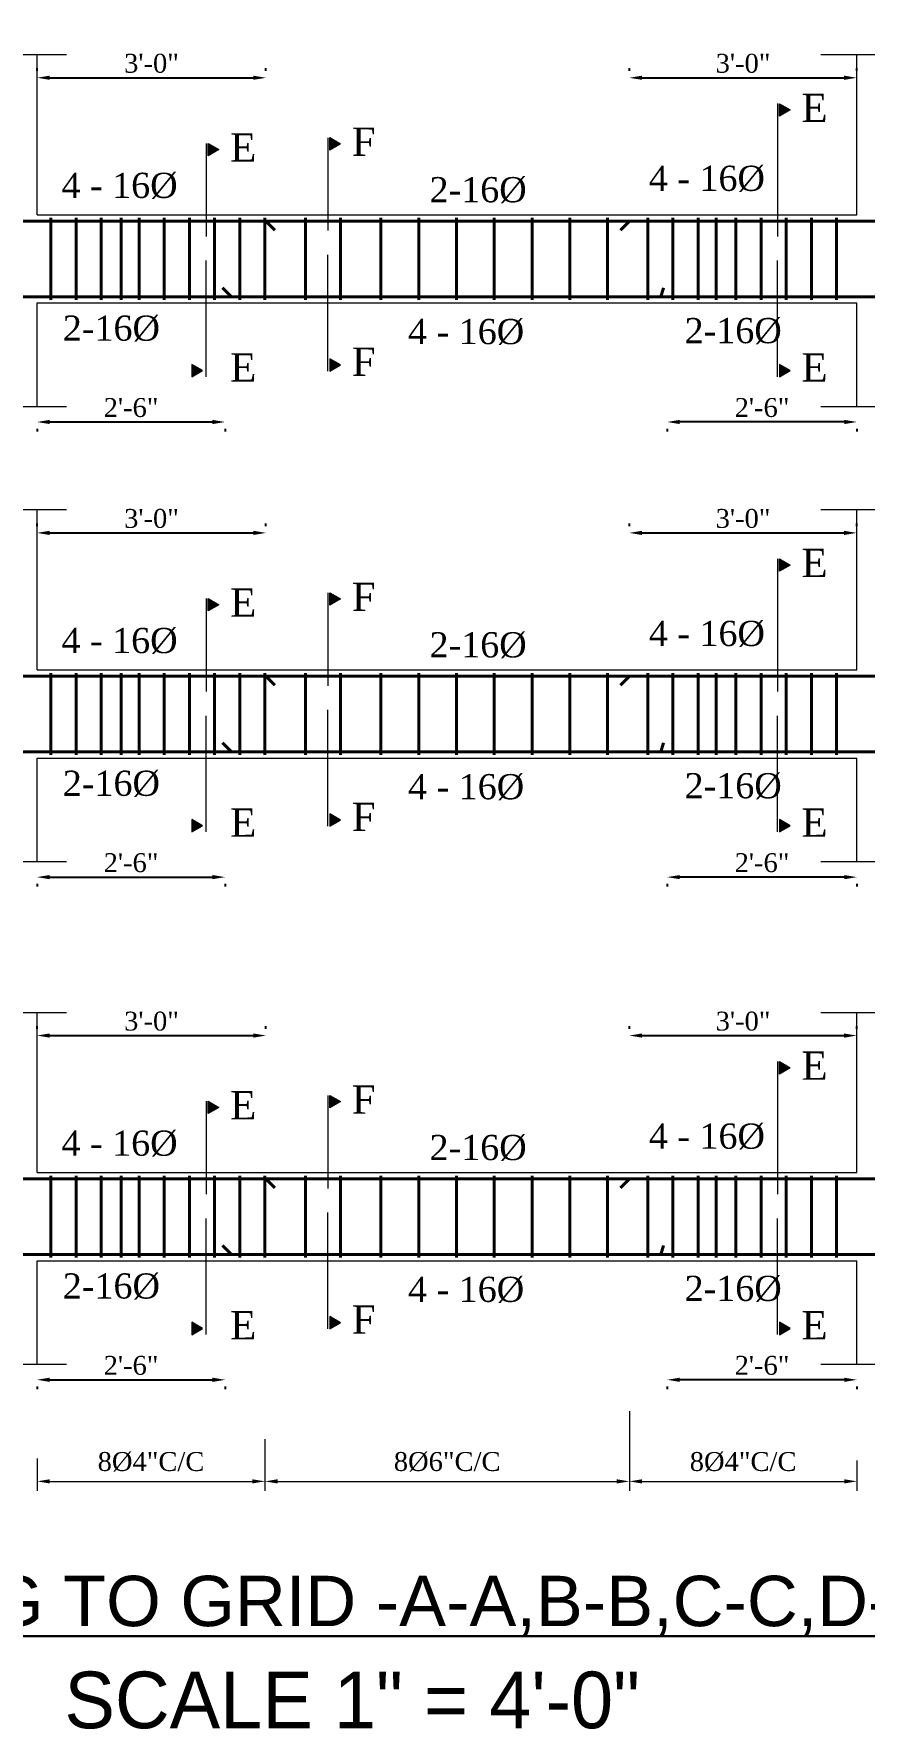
# Model space of a CAD drawing. Extents: x -2338379 to 930990, y -818978 to 106940.
# Drawn here: x 386395 to 386658, y -207645 to -207106 of the extents above; entities that cross this region are included whole.
import ezdxf

# ---------------------------------------------------------------- set-up
doc = ezdxf.new("R2010")
doc.units = 0
doc.header["$MEASUREMENT"] = 0
doc.header["$PDMODE"] = 34
doc.layers.get('0').update_dxf_attribs({"linetype": 'CONTINUOUS', "lineweight": 30})
doc.layers.get('DEFPOINTS').update_dxf_attribs({"linetype": 'CONTINUOUS'})
for name, color, linetype, lineweight in [('Dimension', 35, 'CONTINUOUS', 9), ('HATCH', 3, 'CONTINUOUS', 15), ('rcc elevation', 253, 'CONTINUOUS', 18), ('rebar', 3, 'CONTINUOUS', 40), ('TEXT', 7, 'CONTINUOUS', 30), ('WALL', 1, 'CONTINUOUS', 40)]:
    doc.layers.add(name, color=color, linetype=linetype, lineweight=lineweight)
doc.styles.add('AERIAL', font='arial.ttf', dxfattribs={"height": 10})
doc.styles.get("Standard").update_dxf_attribs({"font": 'times.ttf', "height": 6})
doc.styles.add('STYLUSBT', font='stylu.ttf', dxfattribs={"height": 9})
doc.dimstyles.new('Standard$0', dxfattribs={"dimtxt": 6, "dimasz": 4, "dimexe": 3, "dimexo": 6, "dimgap": 3, "dimtad": 1, "dimdec": 1, "dimzin": 0, "dimdsep": 46, "dimlunit": 4, "dimtxsty": 'Standard', "dimcen": 0.09, "dimclrd": 6, "dimclre": 6, "dimclrt": 7, "dimadec": 0, "dimazin": 0, "dimtfac": 1, "dimtdec": 1, "dimtix": 1, "dimtofl": 0, "dimtmove": 1, "dimatfit": 3, "dimfxl": 1, "dimtolj": 1, "dimtzin": 0, "dimlwd": 18, "dimlwe": 18, "dimarcsym": 0})

# ---------------------------------------------------------------- blocks, each defined once
blk = doc.blocks.new('*D332')
at = {"color": 6, "lineweight": 18, "transparency": 16777216}
for p, q in [((386467.98, -207552.68), (386467.98, -207569.11)), ((386395.58, -207558.84), (386395.58, -207569.11)), ((386399.58, -207566.11), (386463.98, -207566.11))]:
    blk.add_line(p, q, dxfattribs=at)
at = {"color": 6, "lineweight": 30, "transparency": 16777216}
for points in [[(386399.58, -207565.44), (386399.58, -207566.77), (386395.58, -207566.11)], [(386463.98, -207565.44), (386463.98, -207566.77), (386467.98, -207566.11)]]:
    blk.add_solid(points, dxfattribs=at)
at = {"layer": 'DEFPOINTS', "color": 0, "lineweight": 30, "transparency": 16777216}
for p in [(386467.98, -207546.68), (386395.58, -207552.84), (386467.98, -207566.11)]:
    blk.add_point(p, dxfattribs=at)
at = {"color": 7, "transparency": 16777216, "insert": (386431.78, -207559.93), "char_height": 6, "attachment_point": 5}
blk.add_mtext('\\A1;8%%c4"C/C', dxfattribs=at)
blk = doc.blocks.new('*D333')
at = {"color": 6, "lineweight": 18, "transparency": 16777216}
for p, q in [((386583.79, -207543.84), (386583.79, -207569.11)), ((386467.98, -207552.68), (386467.98, -207569.11)), ((386471.98, -207566.11), (386579.79, -207566.11))]:
    blk.add_line(p, q, dxfattribs=at)
at = {"color": 6, "lineweight": 30, "transparency": 16777216}
for points in [[(386471.98, -207565.44), (386471.98, -207566.77), (386467.98, -207566.11)], [(386579.79, -207565.44), (386579.79, -207566.77), (386583.79, -207566.11)]]:
    blk.add_solid(points, dxfattribs=at)
at = {"layer": 'DEFPOINTS', "color": 0, "lineweight": 30, "transparency": 16777216}
for p in [(386583.79, -207537.84), (386467.98, -207546.68), (386583.79, -207566.11)]:
    blk.add_point(p, dxfattribs=at)
at = {"color": 7, "transparency": 16777216, "insert": (386525.89, -207559.93), "char_height": 6, "attachment_point": 5}
blk.add_mtext('\\A1;8%%C6"C/C', dxfattribs=at)
blk = doc.blocks.new('*D334')
at = {"color": 6, "lineweight": 18, "transparency": 16777216}
for p, q in [((386583.79, -207543.84), (386583.79, -207569.11)), ((386656.08, -207559.5), (386656.08, -207569.11)), ((386587.79, -207566.11), (386652.08, -207566.11))]:
    blk.add_line(p, q, dxfattribs=at)
at = {"color": 6, "lineweight": 30, "transparency": 16777216}
for points in [[(386587.79, -207565.44), (386587.79, -207566.77), (386583.79, -207566.11)], [(386652.08, -207565.44), (386652.08, -207566.77), (386656.08, -207566.11)]]:
    blk.add_solid(points, dxfattribs=at)
at = {"layer": 'DEFPOINTS', "color": 0, "lineweight": 30, "transparency": 16777216}
for p in [(386583.79, -207537.84), (386656.08, -207553.5), (386656.08, -207566.11)]:
    blk.add_point(p, dxfattribs=at)
at = {"color": 7, "transparency": 16777216, "insert": (386619.94, -207559.93), "char_height": 6, "attachment_point": 5}
blk.add_mtext('\\A1;8%%C4"C/C', dxfattribs=at)
blk = doc.blocks.new('*D335')
at = {"layer": 'DEFPOINTS', "color": 0, "lineweight": 30, "transparency": 16777216}
for p in [(386468.32, -207424.49), (386395.57, -207431.33), (386468.32, -207431.33)]:
    blk.add_point(p, dxfattribs=at)
at = {"layer": 'TEXT', "color": 6, "lineweight": -2, "transparency": 16777216}
for p, q in [((386395.57, -207422.33), (386395.57, -207421.49)), ((386399.57, -207424.49), (386464.32, -207424.49)), ((386468.32, -207422.33), (386468.32, -207421.49))]:
    blk.add_line(p, q, dxfattribs=at)
at = {"layer": 'TEXT', "color": 6, "lineweight": 30, "transparency": 16777216}
for points in [[(386399.57, -207423.82), (386399.57, -207425.16), (386395.57, -207424.49)], [(386464.32, -207423.82), (386464.32, -207425.16), (386468.32, -207424.49)]]:
    blk.add_solid(points, dxfattribs=at)
at = {"layer": 'TEXT', "color": 7, "transparency": 16777216, "insert": (386431.94, -207419.94), "char_height": 6, "attachment_point": 5}
blk.add_mtext('\\A1;3\'-0"', dxfattribs=at)
blk = doc.blocks.new('*D336')
at = {"layer": 'DEFPOINTS', "color": 0, "lineweight": 30, "transparency": 16777216}
for p in [(386395.57, -207527), (386455.32, -207527), (386455.32, -207533.84)]:
    blk.add_point(p, dxfattribs=at)
at = {"layer": 'TEXT', "color": 6, "lineweight": -2, "transparency": 16777216}
for p, q in [((386395.57, -207536), (386395.57, -207536.84)), ((386399.57, -207533.84), (386451.32, -207533.84)), ((386455.32, -207536), (386455.32, -207536.84))]:
    blk.add_line(p, q, dxfattribs=at)
at = {"layer": 'TEXT', "color": 6, "lineweight": 30, "transparency": 16777216}
for points in [[(386399.57, -207533.17), (386399.57, -207534.51), (386395.57, -207533.84)], [(386451.32, -207533.17), (386451.32, -207534.51), (386455.32, -207533.84)]]:
    blk.add_solid(points, dxfattribs=at)
at = {"layer": 'TEXT', "color": 7, "transparency": 16777216, "insert": (386425.44, -207529.29), "char_height": 6, "attachment_point": 5}
blk.add_mtext('\\A1;2\'-6"', dxfattribs=at)
blk = doc.blocks.new('*D337')
at = {"layer": 'DEFPOINTS', "color": 0, "lineweight": 30, "transparency": 16777216}
for p in [(386656.05, -207424.49), (386583.79, -207431.33), (386656.05, -207431.33)]:
    blk.add_point(p, dxfattribs=at)
at = {"layer": 'TEXT', "color": 6, "lineweight": -2, "transparency": 16777216}
for p, q in [((386583.79, -207422.33), (386583.79, -207421.49)), ((386587.79, -207424.49), (386652.05, -207424.49)), ((386656.05, -207422.33), (386656.05, -207421.49))]:
    blk.add_line(p, q, dxfattribs=at)
at = {"layer": 'TEXT', "color": 6, "lineweight": 30, "transparency": 16777216}
for points in [[(386587.79, -207423.82), (386587.79, -207425.16), (386583.79, -207424.49)], [(386652.05, -207423.82), (386652.05, -207425.16), (386656.05, -207424.49)]]:
    blk.add_solid(points, dxfattribs=at)
at = {"layer": 'TEXT', "color": 7, "transparency": 16777216, "insert": (386619.92, -207419.94), "char_height": 6, "attachment_point": 5}
blk.add_mtext('\\A1;3\'-0"', dxfattribs=at)
blk = doc.blocks.new('*D338')
at = {"layer": 'DEFPOINTS', "color": 0, "lineweight": 30, "transparency": 16777216}
for p in [(386595.82, -207527), (386656.08, -207527), (386595.82, -207533.84)]:
    blk.add_point(p, dxfattribs=at)
at = {"layer": 'TEXT', "color": 6, "lineweight": -2, "transparency": 16777216}
for p, q in [((386595.82, -207536), (386595.82, -207536.84)), ((386652.08, -207533.84), (386599.82, -207533.84)), ((386656.08, -207536), (386656.08, -207536.84))]:
    blk.add_line(p, q, dxfattribs=at)
at = {"layer": 'TEXT', "color": 6, "lineweight": 30, "transparency": 16777216}
for points in [[(386599.82, -207533.17), (386599.82, -207534.51), (386595.82, -207533.84)], [(386652.08, -207533.17), (386652.08, -207534.51), (386656.08, -207533.84)]]:
    blk.add_solid(points, dxfattribs=at)
at = {"layer": 'TEXT', "color": 7, "transparency": 16777216, "insert": (386625.95, -207529.29), "char_height": 6, "attachment_point": 5}
blk.add_mtext('\\A1;2\'-6"', dxfattribs=at)
blk = doc.blocks.new('*D686')
at = {"layer": 'DEFPOINTS', "color": 0, "lineweight": 30, "transparency": 16777216}
for p in [(386468.32, -207264.81), (386395.57, -207271.64), (386468.32, -207271.64)]:
    blk.add_point(p, dxfattribs=at)
at = {"layer": 'TEXT', "color": 6, "lineweight": -2, "transparency": 16777216}
for p, q in [((386395.57, -207262.64), (386395.57, -207261.81)), ((386468.32, -207262.64), (386468.32, -207261.81)), ((386399.57, -207264.81), (386464.32, -207264.81))]:
    blk.add_line(p, q, dxfattribs=at)
at = {"layer": 'TEXT', "color": 6, "lineweight": 30, "transparency": 16777216}
for points in [[(386399.57, -207264.14), (386399.57, -207265.47), (386395.57, -207264.81)], [(386464.32, -207264.14), (386464.32, -207265.47), (386468.32, -207264.81)]]:
    blk.add_solid(points, dxfattribs=at)
at = {"layer": 'TEXT', "color": 7, "transparency": 16777216, "insert": (386431.94, -207260.25), "char_height": 6, "attachment_point": 5}
blk.add_mtext('\\A1;3\'-0"', dxfattribs=at)
blk = doc.blocks.new('*D687')
at = {"layer": 'DEFPOINTS', "color": 0, "lineweight": 30, "transparency": 16777216}
for p in [(386395.57, -207367.32), (386455.32, -207367.32), (386455.32, -207374.16)]:
    blk.add_point(p, dxfattribs=at)
at = {"layer": 'TEXT', "color": 6, "lineweight": -2, "transparency": 16777216}
for p, q in [((386395.57, -207376.32), (386395.57, -207377.16)), ((386399.57, -207374.16), (386451.32, -207374.16)), ((386455.32, -207376.32), (386455.32, -207377.16))]:
    blk.add_line(p, q, dxfattribs=at)
at = {"layer": 'TEXT', "color": 6, "lineweight": 30, "transparency": 16777216}
for points in [[(386399.57, -207373.49), (386399.57, -207374.82), (386395.57, -207374.16)], [(386451.32, -207373.49), (386451.32, -207374.82), (386455.32, -207374.16)]]:
    blk.add_solid(points, dxfattribs=at)
at = {"layer": 'TEXT', "color": 7, "transparency": 16777216, "insert": (386425.44, -207369.6), "char_height": 6, "attachment_point": 5}
blk.add_mtext('\\A1;2\'-6"', dxfattribs=at)
blk = doc.blocks.new('*D688')
at = {"layer": 'DEFPOINTS', "color": 0, "lineweight": 30, "transparency": 16777216}
for p in [(386656.05, -207264.81), (386583.79, -207271.64), (386656.05, -207271.64)]:
    blk.add_point(p, dxfattribs=at)
at = {"layer": 'TEXT', "color": 6, "lineweight": -2, "transparency": 16777216}
for p, q in [((386583.79, -207262.64), (386583.79, -207261.81)), ((386656.05, -207262.64), (386656.05, -207261.81)), ((386587.79, -207264.81), (386652.05, -207264.81))]:
    blk.add_line(p, q, dxfattribs=at)
at = {"layer": 'TEXT', "color": 6, "lineweight": 30, "transparency": 16777216}
for points in [[(386587.79, -207264.14), (386587.79, -207265.47), (386583.79, -207264.81)], [(386652.05, -207264.14), (386652.05, -207265.47), (386656.05, -207264.81)]]:
    blk.add_solid(points, dxfattribs=at)
at = {"layer": 'TEXT', "color": 7, "transparency": 16777216, "insert": (386619.92, -207260.25), "char_height": 6, "attachment_point": 5}
blk.add_mtext('\\A1;3\'-0"', dxfattribs=at)
blk = doc.blocks.new('*D689')
at = {"layer": 'DEFPOINTS', "color": 0, "lineweight": 30, "transparency": 16777216}
for p in [(386595.82, -207367.32), (386656.08, -207367.32), (386595.82, -207374.16)]:
    blk.add_point(p, dxfattribs=at)
at = {"layer": 'TEXT', "color": 6, "lineweight": -2, "transparency": 16777216}
for p, q in [((386595.82, -207376.32), (386595.82, -207377.16)), ((386652.08, -207374.16), (386599.82, -207374.16)), ((386656.08, -207376.32), (386656.08, -207377.16))]:
    blk.add_line(p, q, dxfattribs=at)
at = {"layer": 'TEXT', "color": 6, "lineweight": 30, "transparency": 16777216}
for points in [[(386599.82, -207373.49), (386599.82, -207374.82), (386595.82, -207374.16)], [(386652.08, -207373.49), (386652.08, -207374.82), (386656.08, -207374.16)]]:
    blk.add_solid(points, dxfattribs=at)
at = {"layer": 'TEXT', "color": 7, "transparency": 16777216, "insert": (386625.95, -207369.6), "char_height": 6, "attachment_point": 5}
blk.add_mtext('\\A1;2\'-6"', dxfattribs=at)
blk = doc.blocks.new('*D930')
at = {"layer": 'DEFPOINTS', "color": 0, "lineweight": 30, "transparency": 16777216}
for p in [(386468.32, -207120.23), (386395.57, -207127.07), (386468.32, -207127.07)]:
    blk.add_point(p, dxfattribs=at)
at = {"layer": 'TEXT', "color": 6, "lineweight": -2, "transparency": 16777216}
for p, q in [((386395.57, -207118.07), (386395.57, -207117.23)), ((386468.32, -207118.07), (386468.32, -207117.23)), ((386399.57, -207120.23), (386464.32, -207120.23))]:
    blk.add_line(p, q, dxfattribs=at)
at = {"layer": 'TEXT', "color": 6, "lineweight": 30, "transparency": 16777216}
for points in [[(386399.57, -207119.56), (386399.57, -207120.89), (386395.57, -207120.23)], [(386464.32, -207119.56), (386464.32, -207120.89), (386468.32, -207120.23)]]:
    blk.add_solid(points, dxfattribs=at)
at = {"layer": 'TEXT', "color": 7, "transparency": 16777216, "insert": (386431.94, -207115.67), "char_height": 6, "attachment_point": 5}
blk.add_mtext('\\A1;3\'-0"', dxfattribs=at)
blk = doc.blocks.new('*D931')
at = {"layer": 'DEFPOINTS', "color": 0, "lineweight": 30, "transparency": 16777216}
for p in [(386395.57, -207222.74), (386455.32, -207222.74), (386455.32, -207229.58)]:
    blk.add_point(p, dxfattribs=at)
at = {"layer": 'TEXT', "color": 6, "lineweight": -2, "transparency": 16777216}
for p, q in [((386395.57, -207231.74), (386395.57, -207232.58)), ((386399.57, -207229.58), (386451.32, -207229.58)), ((386455.32, -207231.74), (386455.32, -207232.58))]:
    blk.add_line(p, q, dxfattribs=at)
at = {"layer": 'TEXT', "color": 6, "lineweight": 30, "transparency": 16777216}
for points in [[(386399.57, -207228.91), (386399.57, -207230.24), (386395.57, -207229.58)], [(386451.32, -207228.91), (386451.32, -207230.24), (386455.32, -207229.58)]]:
    blk.add_solid(points, dxfattribs=at)
at = {"layer": 'TEXT', "color": 7, "transparency": 16777216, "insert": (386425.44, -207225.02), "char_height": 6, "attachment_point": 5}
blk.add_mtext('\\A1;2\'-6"', dxfattribs=at)
blk = doc.blocks.new('*D932')
at = {"layer": 'DEFPOINTS', "color": 0, "lineweight": 30, "transparency": 16777216}
for p in [(386656.05, -207120.23), (386583.79, -207127.07), (386656.05, -207127.07)]:
    blk.add_point(p, dxfattribs=at)
at = {"layer": 'TEXT', "color": 6, "lineweight": -2, "transparency": 16777216}
for p, q in [((386583.79, -207118.07), (386583.79, -207117.23)), ((386656.05, -207118.07), (386656.05, -207117.23)), ((386587.79, -207120.23), (386652.05, -207120.23))]:
    blk.add_line(p, q, dxfattribs=at)
at = {"layer": 'TEXT', "color": 6, "lineweight": 30, "transparency": 16777216}
for points in [[(386587.79, -207119.56), (386587.79, -207120.89), (386583.79, -207120.23)], [(386652.05, -207119.56), (386652.05, -207120.89), (386656.05, -207120.23)]]:
    blk.add_solid(points, dxfattribs=at)
at = {"layer": 'TEXT', "color": 7, "transparency": 16777216, "insert": (386619.92, -207115.67), "char_height": 6, "attachment_point": 5}
blk.add_mtext('\\A1;3\'-0"', dxfattribs=at)
blk = doc.blocks.new('*D933')
at = {"layer": 'DEFPOINTS', "color": 0, "lineweight": 30, "transparency": 16777216}
for p in [(386595.82, -207222.74), (386656.08, -207222.74), (386595.82, -207229.58)]:
    blk.add_point(p, dxfattribs=at)
at = {"layer": 'TEXT', "color": 6, "lineweight": -2, "transparency": 16777216}
for p, q in [((386595.82, -207231.74), (386595.82, -207232.58)), ((386652.08, -207229.58), (386599.82, -207229.58)), ((386656.08, -207231.74), (386656.08, -207232.58))]:
    blk.add_line(p, q, dxfattribs=at)
at = {"layer": 'TEXT', "color": 6, "lineweight": 30, "transparency": 16777216}
for points in [[(386599.82, -207228.91), (386599.82, -207230.24), (386595.82, -207229.58)], [(386652.08, -207228.91), (386652.08, -207230.24), (386656.08, -207229.58)]]:
    blk.add_solid(points, dxfattribs=at)
at = {"layer": 'TEXT', "color": 7, "transparency": 16777216, "insert": (386625.95, -207225.02), "char_height": 6, "attachment_point": 5}
blk.add_mtext('\\A1;2\'-6"', dxfattribs=at)

msp = doc.modelspace()

# ---------------------------------------------------------------- hatches: boundary and pattern name
at = {"layer": 'HATCH', "ltscale": 0.5}
for points in [[(386631.49, -207132.43), (386631.49, -207128.48), (386634.9, -207130.46)], [(386488.6, -207143.19), (386488.6, -207139.24), (386492.02, -207141.22)], [(386449.95, -207145.01), (386449.95, -207141.07), (386453.37, -207143.04)], [(386488.6, -207209.48), (386488.6, -207213.42), (386492.02, -207211.45)], [(386444.75, -207211.3), (386444.75, -207215.25), (386448.17, -207213.27)], [(386631.49, -207211.3), (386631.49, -207215.25), (386634.9, -207213.27)], [(386631.49, -207277.01), (386631.49, -207273.06), (386634.9, -207275.04)], [(386449.95, -207289.59), (386449.95, -207285.65), (386453.37, -207287.62)], [(386488.6, -207287.77), (386488.6, -207283.82), (386492.02, -207285.8)], [(386444.75, -207355.88), (386444.75, -207359.82), (386448.17, -207357.85)], [(386488.6, -207354.06), (386488.6, -207358), (386492.02, -207356.03)], [(386631.49, -207355.88), (386631.49, -207359.82), (386634.9, -207357.85)], [(386631.49, -207436.7), (386631.49, -207432.75), (386634.9, -207434.72)], [(386449.95, -207449.28), (386449.95, -207445.33), (386453.37, -207447.31)], [(386488.6, -207447.46), (386488.6, -207443.51), (386492.02, -207445.48)], [(386444.75, -207515.56), (386444.75, -207519.51), (386448.17, -207517.54)], [(386488.6, -207513.74), (386488.6, -207517.69), (386492.02, -207515.72)], [(386631.49, -207515.56), (386631.49, -207519.51), (386634.9, -207517.54)]]:
    msp.add_hatch(color=256, dxfattribs=at).paths.add_polyline_path(points)

# ---------------------------------------------------------------- linework, layer by layer
at = {"layer": 'Dimension', "ltscale": 0.5}
for p, q in [((386630.86, -207128.45), (386630.86, -207170.62)), ((386487.97, -207139.26), (386487.97, -207168.8)), ((386449.32, -207141.08), (386449.32, -207170.62)), ((386449.32, -207215.23), (386449.32, -207178.29)), ((386487.97, -207213.41), (386487.97, -207176.46)), ((386630.86, -207215.23), (386630.86, -207178.29)), ((386630.86, -207273.03), (386630.86, -207315.2)), ((386449.32, -207285.66), (386449.32, -207315.2)), ((386487.97, -207283.83), (386487.97, -207313.38)), ((386449.32, -207359.81), (386449.32, -207322.87)), ((386487.97, -207357.99), (386487.97, -207321.04)), ((386630.86, -207359.81), (386630.86, -207322.87)), ((386630.86, -207432.72), (386630.86, -207474.89)), ((386449.32, -207445.34), (386449.32, -207474.89)), ((386487.97, -207443.52), (386487.97, -207473.07)), ((386449.32, -207519.5), (386449.32, -207482.55)), ((386487.97, -207517.68), (386487.97, -207480.73)), ((386630.86, -207519.5), (386630.86, -207482.55))]:
    msp.add_line(p, q, dxfattribs=at)
at = {"layer": 'Dimension'}
for points in [[(386354.82, -207112.85), (386375.6, -207112.85), (386375.6, -207106.3), (386383.99, -207118.68), (386383.99, -207112.85), (386404.96, -207112.85)], [(386644.65, -207112.85), (386665.43, -207112.85), (386665.43, -207106.3), (386673.82, -207118.68), (386673.82, -207112.85), (386694.79, -207112.85)], [(386354.82, -207224.65), (386375.6, -207224.65), (386375.6, -207218.09), (386383.99, -207230.48), (386383.99, -207224.65), (386404.96, -207224.65)], [(386644.65, -207224.65), (386665.43, -207224.65), (386665.43, -207218.09), (386673.82, -207230.48), (386673.82, -207224.65), (386694.79, -207224.65)], [(386354.82, -207257.43), (386375.6, -207257.43), (386375.6, -207250.88), (386383.99, -207263.26), (386383.99, -207257.43), (386404.96, -207257.43)], [(386644.65, -207257.43), (386665.43, -207257.43), (386665.43, -207250.88), (386673.82, -207263.26), (386673.82, -207257.43), (386694.79, -207257.43)], [(386354.82, -207369.23), (386375.6, -207369.23), (386375.6, -207362.67), (386383.99, -207375.06), (386383.99, -207369.23), (386404.96, -207369.23)], [(386644.65, -207369.23), (386665.43, -207369.23), (386665.43, -207362.67), (386673.82, -207375.06), (386673.82, -207369.23), (386694.79, -207369.23)], [(386354.82, -207417.12), (386375.6, -207417.12), (386375.6, -207410.56), (386383.99, -207422.95), (386383.99, -207417.12), (386404.96, -207417.12)], [(386644.65, -207417.12), (386665.43, -207417.12), (386665.43, -207410.56), (386673.82, -207422.95), (386673.82, -207417.12), (386694.79, -207417.12)], [(386354.82, -207528.91), (386375.6, -207528.91), (386375.6, -207522.36), (386383.99, -207534.74), (386383.99, -207528.91), (386404.96, -207528.91)], [(386644.65, -207528.91), (386665.43, -207528.91), (386665.43, -207522.36), (386673.82, -207534.74), (386673.82, -207528.91), (386694.79, -207528.91)]]:
    msp.add_lwpolyline(points, dxfattribs=at)
at = {"layer": 'Dimension', "ltscale": 0.5}
for points in [[(386634.9, -207130.46), (386631.49, -207132.43), (386631.49, -207128.48)], [(386492.02, -207141.22), (386488.6, -207143.19), (386488.6, -207139.24)], [(386453.37, -207143.04), (386449.95, -207145.01), (386449.95, -207141.07)], [(386492.02, -207211.45), (386488.6, -207209.48), (386488.6, -207213.42)], [(386448.17, -207213.27), (386444.75, -207211.3), (386444.75, -207215.25)], [(386634.9, -207213.27), (386631.49, -207211.3), (386631.49, -207215.25)], [(386634.9, -207275.04), (386631.49, -207277.01), (386631.49, -207273.06)], [(386453.37, -207287.62), (386449.95, -207289.59), (386449.95, -207285.65)], [(386492.02, -207285.8), (386488.6, -207287.77), (386488.6, -207283.82)], [(386448.17, -207357.85), (386444.75, -207355.88), (386444.75, -207359.82)], [(386492.02, -207356.03), (386488.6, -207354.06), (386488.6, -207358)], [(386634.9, -207357.85), (386631.49, -207355.88), (386631.49, -207359.82)], [(386634.9, -207434.72), (386631.49, -207436.7), (386631.49, -207432.75)], [(386453.37, -207447.31), (386449.95, -207449.28), (386449.95, -207445.33)], [(386492.02, -207445.48), (386488.6, -207447.46), (386488.6, -207443.51)], [(386448.17, -207517.54), (386444.75, -207515.56), (386444.75, -207519.51)], [(386492.02, -207515.72), (386488.6, -207513.74), (386488.6, -207517.69)], [(386634.9, -207517.54), (386631.49, -207515.56), (386631.49, -207519.51)]]:
    msp.add_lwpolyline(points, close=True, dxfattribs=at)
at = {"layer": 'rcc elevation', "ltscale": 20}
for p, q in [((386395.57, -207163.77), (386395.57, -207112.85)), ((386395.57, -207163.77), (386395.57, -207112.85)), ((386656.05, -207163.77), (386656.05, -207112.85)), ((386395.57, -207163.77), (386656.05, -207163.77)), ((386395.57, -207191.77), (386656.05, -207191.77)), ((386395.57, -207224.65), (386395.57, -207191.77)), ((386395.57, -207224.65), (386395.57, -207191.77)), ((386656.05, -207224.65), (386656.05, -207191.77)), ((386395.57, -207308.35), (386395.57, -207257.43)), ((386395.57, -207308.35), (386395.57, -207257.43)), ((386656.05, -207308.35), (386656.05, -207257.43)), ((386395.57, -207308.35), (386656.05, -207308.35)), ((386395.57, -207336.35), (386656.05, -207336.35)), ((386395.57, -207369.23), (386395.57, -207336.35)), ((386395.57, -207369.23), (386395.57, -207336.35)), ((386656.05, -207369.23), (386656.05, -207336.35)), ((386395.57, -207468.04), (386395.57, -207417.12)), ((386395.57, -207468.04), (386395.57, -207417.12)), ((386656.05, -207468.04), (386656.05, -207417.12)), ((386395.57, -207468.04), (386656.05, -207468.04)), ((386395.57, -207496.04), (386656.05, -207496.04)), ((386395.57, -207528.91), (386395.57, -207496.04)), ((386395.57, -207528.91), (386395.57, -207496.04)), ((386656.05, -207528.91), (386656.05, -207496.04))]:
    msp.add_line(p, q, dxfattribs=at)
at = {"layer": 'rebar', "ltscale": 20}
for p, q in [((385508.8, -207165.77), (387571.07, -207165.77)), ((386468.32, -207165.77), (386471.17, -207168.62)), ((386583.79, -207165.77), (386580.94, -207168.62)), ((386454.47, -207186.92), (386457.32, -207189.77)), ((386594.67, -207186.92), (386593.82, -207189.77)), ((385506.17, -207189.77), (387573.7, -207189.77)), ((385508.8, -207310.35), (387571.07, -207310.35)), ((386468.32, -207310.35), (386471.17, -207313.2)), ((386583.79, -207310.35), (386580.94, -207313.2)), ((385506.17, -207334.35), (387573.7, -207334.35)), ((386454.47, -207331.5), (386457.32, -207334.35)), ((386594.67, -207331.5), (386593.82, -207334.35)), ((385508.8, -207470.04), (387251.14, -207470.04)), ((386468.32, -207470.04), (386471.17, -207472.89)), ((386583.79, -207470.04), (386580.94, -207472.89)), ((385506.17, -207494.04), (387253.77, -207494.04)), ((386454.47, -207491.19), (386457.32, -207494.04)), ((386594.67, -207491.19), (386593.82, -207494.04))]:
    msp.add_line(p, q, dxfattribs=at)
at = {"layer": 'rebar', "ltscale": 5}
for p, q in [((386399.98, -207164.77), (386399.98, -207190.77)), ((386407.98, -207164.77), (386407.98, -207190.77)), ((386415.98, -207164.77), (386415.98, -207190.77)), ((386422.31, -207164.77), (386422.31, -207190.77)), ((386427.98, -207164.77), (386427.98, -207190.77)), ((386435.98, -207164.77), (386435.98, -207190.77)), ((386443.98, -207164.77), (386443.98, -207190.77)), ((386451.98, -207164.77), (386451.98, -207190.77)), ((386459.98, -207164.77), (386459.98, -207190.77)), ((386467.98, -207164.77), (386467.98, -207190.77)), ((386480.86, -207164.77), (386480.86, -207190.77)), ((386491.98, -207164.77), (386491.98, -207190.77)), ((386504.86, -207164.77), (386504.86, -207190.77)), ((386516.86, -207164.77), (386516.86, -207190.77)), ((386528.86, -207164.77), (386528.86, -207190.77)), ((386540.86, -207164.77), (386540.86, -207190.77)), ((386552.86, -207164.77), (386552.86, -207190.77)), ((386564.86, -207164.77), (386564.86, -207190.77)), ((386576.86, -207164.77), (386576.86, -207190.77)), ((386589.65, -207164.77), (386589.65, -207190.77)), ((386597.65, -207164.77), (386597.65, -207190.77)), ((386605.65, -207164.77), (386605.65, -207190.77)), ((386611.37, -207164.77), (386611.37, -207190.77)), ((386617.65, -207164.77), (386617.65, -207190.77)), ((386625.65, -207164.77), (386625.65, -207190.77)), ((386633.65, -207164.77), (386633.65, -207190.77)), ((386641.65, -207164.77), (386641.65, -207190.77)), ((386649.65, -207164.77), (386649.65, -207190.77)), ((386399.98, -207309.35), (386399.98, -207335.35)), ((386407.98, -207309.35), (386407.98, -207335.35)), ((386415.98, -207309.35), (386415.98, -207335.35)), ((386422.31, -207309.35), (386422.31, -207335.35)), ((386427.98, -207309.35), (386427.98, -207335.35)), ((386435.98, -207309.35), (386435.98, -207335.35)), ((386443.98, -207309.35), (386443.98, -207335.35)), ((386451.98, -207309.35), (386451.98, -207335.35)), ((386459.98, -207309.35), (386459.98, -207335.35)), ((386467.98, -207309.35), (386467.98, -207335.35)), ((386480.86, -207309.35), (386480.86, -207335.35)), ((386491.98, -207309.35), (386491.98, -207335.35)), ((386504.86, -207309.35), (386504.86, -207335.35)), ((386516.86, -207309.35), (386516.86, -207335.35)), ((386528.86, -207309.35), (386528.86, -207335.35)), ((386540.86, -207309.35), (386540.86, -207335.35)), ((386552.86, -207309.35), (386552.86, -207335.35)), ((386564.86, -207309.35), (386564.86, -207335.35)), ((386576.86, -207309.35), (386576.86, -207335.35)), ((386589.65, -207309.35), (386589.65, -207335.35)), ((386597.65, -207309.35), (386597.65, -207335.35)), ((386605.65, -207309.35), (386605.65, -207335.35)), ((386611.37, -207309.35), (386611.37, -207335.35)), ((386617.65, -207309.35), (386617.65, -207335.35)), ((386625.65, -207309.35), (386625.65, -207335.35)), ((386633.65, -207309.35), (386633.65, -207335.35)), ((386641.65, -207309.35), (386641.65, -207335.35)), ((386649.65, -207309.35), (386649.65, -207335.35)), ((386399.98, -207469.04), (386399.98, -207495.04)), ((386407.98, -207469.04), (386407.98, -207495.04)), ((386415.98, -207469.04), (386415.98, -207495.04)), ((386422.31, -207469.04), (386422.31, -207495.04)), ((386427.98, -207469.04), (386427.98, -207495.04)), ((386435.98, -207469.04), (386435.98, -207495.04)), ((386443.98, -207469.04), (386443.98, -207495.04)), ((386451.98, -207469.04), (386451.98, -207495.04)), ((386459.98, -207469.04), (386459.98, -207495.04)), ((386467.98, -207469.04), (386467.98, -207495.04)), ((386480.86, -207469.04), (386480.86, -207495.04)), ((386491.98, -207469.04), (386491.98, -207495.04)), ((386504.86, -207469.04), (386504.86, -207495.04)), ((386516.86, -207469.04), (386516.86, -207495.04)), ((386528.86, -207469.04), (386528.86, -207495.04)), ((386540.86, -207469.04), (386540.86, -207495.04)), ((386552.86, -207469.04), (386552.86, -207495.04)), ((386564.86, -207469.04), (386564.86, -207495.04)), ((386576.86, -207469.04), (386576.86, -207495.04)), ((386589.65, -207469.04), (386589.65, -207495.04)), ((386597.65, -207469.04), (386597.65, -207495.04)), ((386605.65, -207469.04), (386605.65, -207495.04)), ((386611.37, -207469.04), (386611.37, -207495.04)), ((386617.65, -207469.04), (386617.65, -207495.04)), ((386625.65, -207469.04), (386625.65, -207495.04)), ((386633.65, -207469.04), (386633.65, -207495.04)), ((386641.65, -207469.04), (386641.65, -207495.04)), ((386649.65, -207469.04), (386649.65, -207495.04))]:
    msp.add_line(p, q, dxfattribs=at)

# ---------------------------------------------------------------- texts
at = {"layer": 'TEXT', "style": 'AERIAL'}
msp.add_text('%%UBEAM ALONG TO GRID -A-A,B-B,C-C,D-D&E-E', height=16, dxfattribs=at).set_placement((386249.86, -207612.1))
at = {"layer": 'TEXT', "attachment_point": 1}
for s, insert, char_height, width in [('{\\fTimes New Roman|b0|i0|c0|p18;E}', (386638.49, -207125.28), 9, 1356.5327), ('{\\fTimes New Roman|b0|i0|c0|p18;E}', (386456.95, -207137.87), 9, 1356.5327), ('{\\fTimes New Roman|b0|i0|c0|p18;F}', (386495.6, -207136.04), 9, 1356.5327), ('2-16%%C ', (386520.29, -207151.78), 8, 1404.5327), ('2-16%%C ', (386403.75, -207195.76), 8, 1356.5327), ('2-16%%C ', (386601.35, -207196.54), 8, 1356.5327), ('{\\fTimes New Roman|b0|i0|c0|p18;E}', (386456.95, -207207.75), 9, 1356.5327), ('{\\fTimes New Roman|b0|i0|c0|p18;F}', (386495.6, -207205.93), 9, 1356.5327), ('{\\fTimes New Roman|b0|i0|c0|p18;E}', (386638.49, -207207.75), 9, 1356.5327), ('{\\fTimes New Roman|b0|i0|c0|p18;E}', (386638.49, -207269.86), 9, 1356.5327), ('{\\fTimes New Roman|b0|i0|c0|p18;F}', (386495.6, -207280.62), 9, 1356.5327), ('{\\fTimes New Roman|b0|i0|c0|p18;E}', (386456.95, -207282.44), 9, 1356.5327), ('2-16%%C ', (386520.29, -207296.35), 8, 1404.5327), ('2-16%%C ', (386403.75, -207340.34), 8, 1356.5327), ('2-16%%C ', (386601.35, -207341.12), 8, 1356.5327), ('{\\fTimes New Roman|b0|i0|c0|p18;F}', (386495.6, -207350.51), 9, 1356.5327), ('{\\fTimes New Roman|b0|i0|c0|p18;E}', (386456.95, -207352.33), 9, 1356.5327), ('{\\fTimes New Roman|b0|i0|c0|p18;E}', (386638.49, -207352.33), 9, 1356.5327), ('{\\fTimes New Roman|b0|i0|c0|p18;E}', (386638.49, -207429.55), 9, 1356.5327), ('{\\fTimes New Roman|b0|i0|c0|p18;E}', (386456.95, -207442.13), 9, 1356.5327), ('{\\fTimes New Roman|b0|i0|c0|p18;F}', (386495.6, -207440.31), 9, 1356.5327), ('2-16%%C ', (386520.29, -207456.04), 8, 1404.5327), ('2-16%%C ', (386403.75, -207500.03), 8, 1356.5327), ('2-16%%C ', (386601.35, -207500.8), 8, 1356.5327), ('{\\fTimes New Roman|b0|i0|c0|p18;E}', (386456.95, -207512.01), 9, 1356.5327), ('{\\fTimes New Roman|b0|i0|c0|p18;F}', (386495.6, -207510.19), 9, 1356.5327), ('{\\fTimes New Roman|b0|i0|c0|p18;E}', (386638.49, -207512.01), 9, 1356.5327)]:
    msp.add_mtext(s, dxfattribs=dict(at, insert=insert, char_height=char_height, width=width))
at = {"layer": 'TEXT', "ltscale": 20, "insert": (386404.27, -207626.54), "char_height": 18, "width": 491.0593, "attachment_point": 1, "style": 'STYLUSBT'}
msp.add_mtext('SCALE 1" = 4\'-0"', dxfattribs=at)
at = {"layer": 'WALL', "color": 7, "char_height": 8, "attachment_point": 5}
for insert in [(386421.78, -207154.57), (386608.42, -207152.33), (386531.92, -207201.01), (386421.78, -207299.15), (386608.42, -207296.9), (386531.92, -207345.59), (386608.42, -207456.59), (386421.78, -207458.83), (386531.92, -207505.27)]:
    msp.add_mtext('4 - 16%%C', dxfattribs=dict(at, insert=insert))

# ---------------------------------------------------------------- dimensions: what is measured, and where the dimension line sits
for base, p1, p2, text, picture, middle in [((386583.79, -207566.11), (386467.98, -207546.68), (386583.79, -207537.84), '8%%C6"C/C', '*D333', (386525.89, -207559.93)), ((386656.08, -207566.11), (386583.79, -207537.84), (386656.08, -207553.5), '8%%C4"C/C', '*D334', (386619.94, -207559.93)), ((386467.98, -207566.11), (386395.58, -207552.84), (386467.98, -207546.68), '8%%c4"C/C', '*D332', (386431.78, -207559.93))]:
    dim = msp.add_linear_dim(base=base, p1=p1, p2=p2, text=text, dimstyle='Standard$0')
    dim.commit()
    dim.dimension.update_dxf_attribs({"geometry": picture, "text_midpoint": middle})
at = {"layer": 'TEXT'}
for p1, p2, distance, picture, middle in [((386395.57, -207127.07), (386468.32, -207127.07), 6.84, '*D930', (386431.94, -207115.67)), ((386583.79, -207127.07), (386656.05, -207127.07), 6.84, '*D932', (386619.92, -207115.67)), ((386395.57, -207222.74), (386455.32, -207222.74), -6.84, '*D931', (386425.44, -207225.02)), ((386656.08, -207222.74), (386595.82, -207222.74), 6.84, '*D933', (386625.95, -207225.02)), ((386395.57, -207271.64), (386468.32, -207271.64), 6.84, '*D686', (386431.94, -207260.25)), ((386583.79, -207271.64), (386656.05, -207271.64), 6.84, '*D688', (386619.92, -207260.25)), ((386395.57, -207367.32), (386455.32, -207367.32), -6.84, '*D687', (386425.44, -207369.6)), ((386656.08, -207367.32), (386595.82, -207367.32), 6.84, '*D689', (386625.95, -207369.6)), ((386395.57, -207431.33), (386468.32, -207431.33), 6.84, '*D335', (386431.94, -207419.94)), ((386583.79, -207431.33), (386656.05, -207431.33), 6.84, '*D337', (386619.92, -207419.94)), ((386395.57, -207527), (386455.32, -207527), -6.84, '*D336', (386425.44, -207529.29)), ((386656.08, -207527), (386595.82, -207527), 6.84, '*D338', (386625.95, -207529.29))]:
    dim = msp.add_aligned_dim(p1=p1, p2=p2, distance=distance, dimstyle='Standard$0', override={"dimscale": 0.5, "dimtxt": 18, "dimasz": 8, "dimexe": 6, "dimexo": 18, "dimdec": 0, "dimlfac": 0.5, "dimzin": 11, "dimcen": 2.5, "dimdle": 6, "dimtdec": 0, "dimtofl": 1, "dimlwd": 65534, "dimlwe": 65534}, dxfattribs=at)
    dim.commit()
    dim.dimension.update_dxf_attribs({"geometry": picture, "text_midpoint": middle})

doc.saveas('drawing.dxf')
